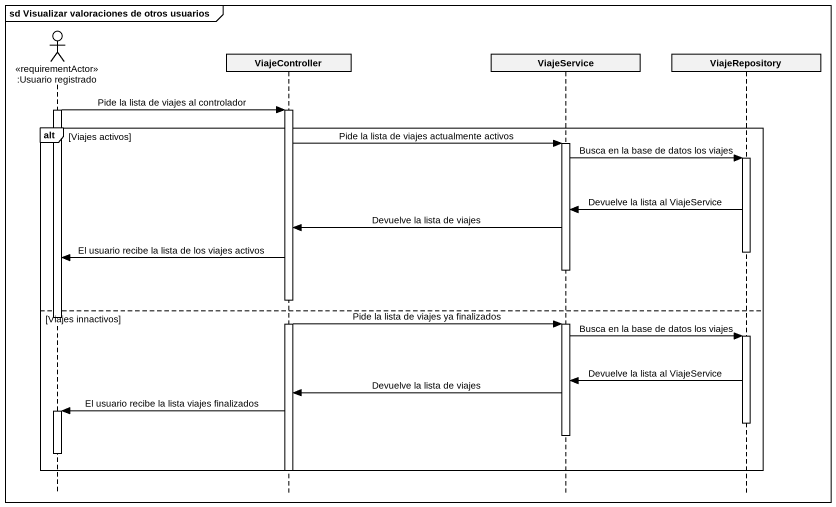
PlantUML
@startuml
mainframe sd Visualizar valoraciones de otros usuarios
hide footbox
actor ":Usuario registrado" as Usuario_registrado <<requirementActor>>
participant ViajeController
participant ViajeService
participant ViajeRepository

activate Usuario_registrado
Usuario_registrado -> ViajeController : Pide la lista de viajes al controlador
activate ViajeController
alt Viajes activos
  ViajeController -> ViajeService : Pide la lista de viajes actualmente activos
  activate ViajeService
  ViajeService -> ViajeRepository : Busca en la base de datos los viajes
  activate ViajeRepository
  ViajeRepository -> ViajeService : Devuelve la lista al ViajeService
  ViajeService -> ViajeController : Devuelve la lista de viajes
  deactivate ViajeRepository
  ViajeController -> Usuario_registrado : El usuario recibe la lista de los viajes activos
  deactivate ViajeService
else Viajes innactivos
  deactivate Usuario_registrado
  ViajeController -> ViajeService : Pide la lista de viajes ya finalizados
  activate ViajeService
  ViajeService -> ViajeRepository : Busca en la base de datos los viajes
  activate ViajeRepository
  ViajeRepository -> ViajeService : Devuelve la lista al ViajeService
  ViajeService -> ViajeController : Devuelve la lista de viajes
  ViajeController -> Usuario_registrado : El usuario recibe la lista viajes finalizados
  activate Usuario_registrado
  deactivate ViajeRepository
  deactivate ViajeService
  deactivate Usuario_registrado
end
deactivate ViajeController
@enduml
